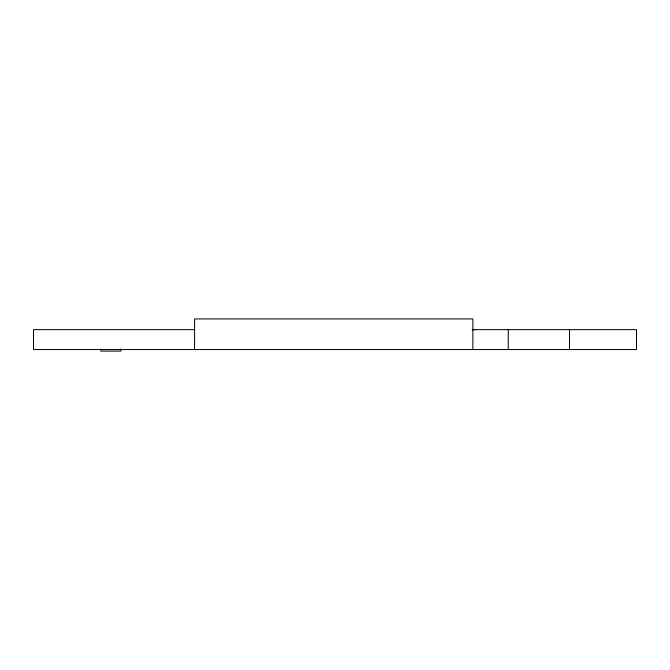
<?xml version="1.0" encoding="UTF-8"?>
<svg xmlns="http://www.w3.org/2000/svg" width="670" height="670" viewBox="0 0 670 670"><rect width="100%" height="100%" fill="white"/><g stroke="black" fill="none" stroke-linecap="round" stroke-linejoin="round"><path stroke-width="1" d="M508.237 349.547L508.254 329.64M569.5 349.547L569.517 329.64M194.568 329.64L33.5 329.64L33.5 349.547L636.483 349.547L636.5 329.64L472.224 329.64M472.342 329.64L475.449 329.64M472.861 349.547L472.861 318.92L194.576 318.92L194.576 349.547M120.809 349.036L120.809 351.08L100.902 351.08L100.902 349.036"/></g></svg>
